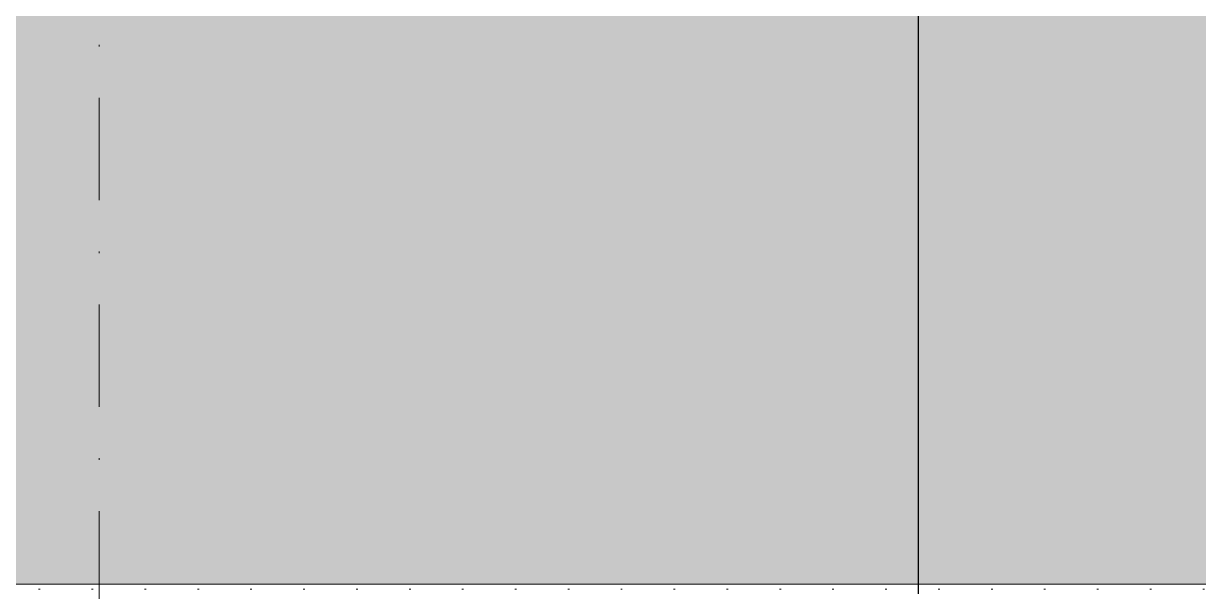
# Model space of a CAD drawing. Extents: x -2050 to 29725, y -1777 to 6820.
# Drawn here: x 4717.9 to 4789.5, y 284.5 to 319.2 of the extents above; entities that cross this region are included whole.
import ezdxf

# ---------------------------------------------------------------- set-up
doc = ezdxf.new("R2010")
doc.units = 0
doc.header["$LTSCALE"] = 25
doc.header["$MEASUREMENT"] = 0
doc.linetypes.add('DASHDOT2', pattern=[0.5, 0.25, -0.125, 0, -0.125])
doc.linetypes.add('DOT2', pattern=[0.125, 0, -0.125])
for name, color, linetype, lineweight in [('06D', 9, 'Continuous', 9), ('09', 9, 'Continuous', 9), ('10', 9, 'Continuous', 9), ('20', 9, 'DOT2', 9), ('24', 9, 'DASHDOT2', 9), ('DATA TAVAN', 160, 'Continuous', 30)]:
    doc.layers.add(name, color=color, linetype=linetype, lineweight=lineweight)

# ---------------------------------------------------------------- blocks, each defined once
blk = doc.blocks.new('P-AKS_AUDI')
at = {"layer": '24'}
blk.add_lwpolyline([(0, -2590), (0, -2440)], dxfattribs=at)
blk = doc.blocks.new('p-zemin kat')
at = {"layer": '09'}
h = blk.add_hatch(dxfattribs=at)
h.set_pattern_fill('SQUARE', color=252, scale=20, style=0)
h.paths.add_polyline_path([(4025.505, 285), (4822.5, 285), (4822.5, 2034.319), (4787.5, 2034.319), (4787.5, 320), (4025.505, 320)])
at = {"layer": '06D'}
blk.add_lwpolyline([(4025.505, 285), (4822.5, 285), (4822.5, 2034.319), (4787.5, 2034.319), (4787.5, 320), (4025.505, 320), (4025.505, 285)], close=True, dxfattribs=at)
at = {"layer": '20'}
blk.add_lwpolyline([(1719.557, 284.7), (4822.793, 284.7), (4822.793, 2034.319)], dxfattribs=at)
at = {"layer": '24'}
blk.add_blockref('P-AKS_AUDI', (4722.5, 2785), dxfattribs=at)

msp = doc.modelspace()

# ---------------------------------------------------------------- linework, layer by layer
at = {"layer": 'DATA TAVAN'}
msp.add_line((4772.408, 429.288), (4772.408, 284.396), dxfattribs=at)

# ---------------------------------------------------------------- block references
at = {"layer": '10'}
msp.add_blockref('p-zemin kat', (0, 0), dxfattribs=at)

doc.saveas('drawing.dxf')
